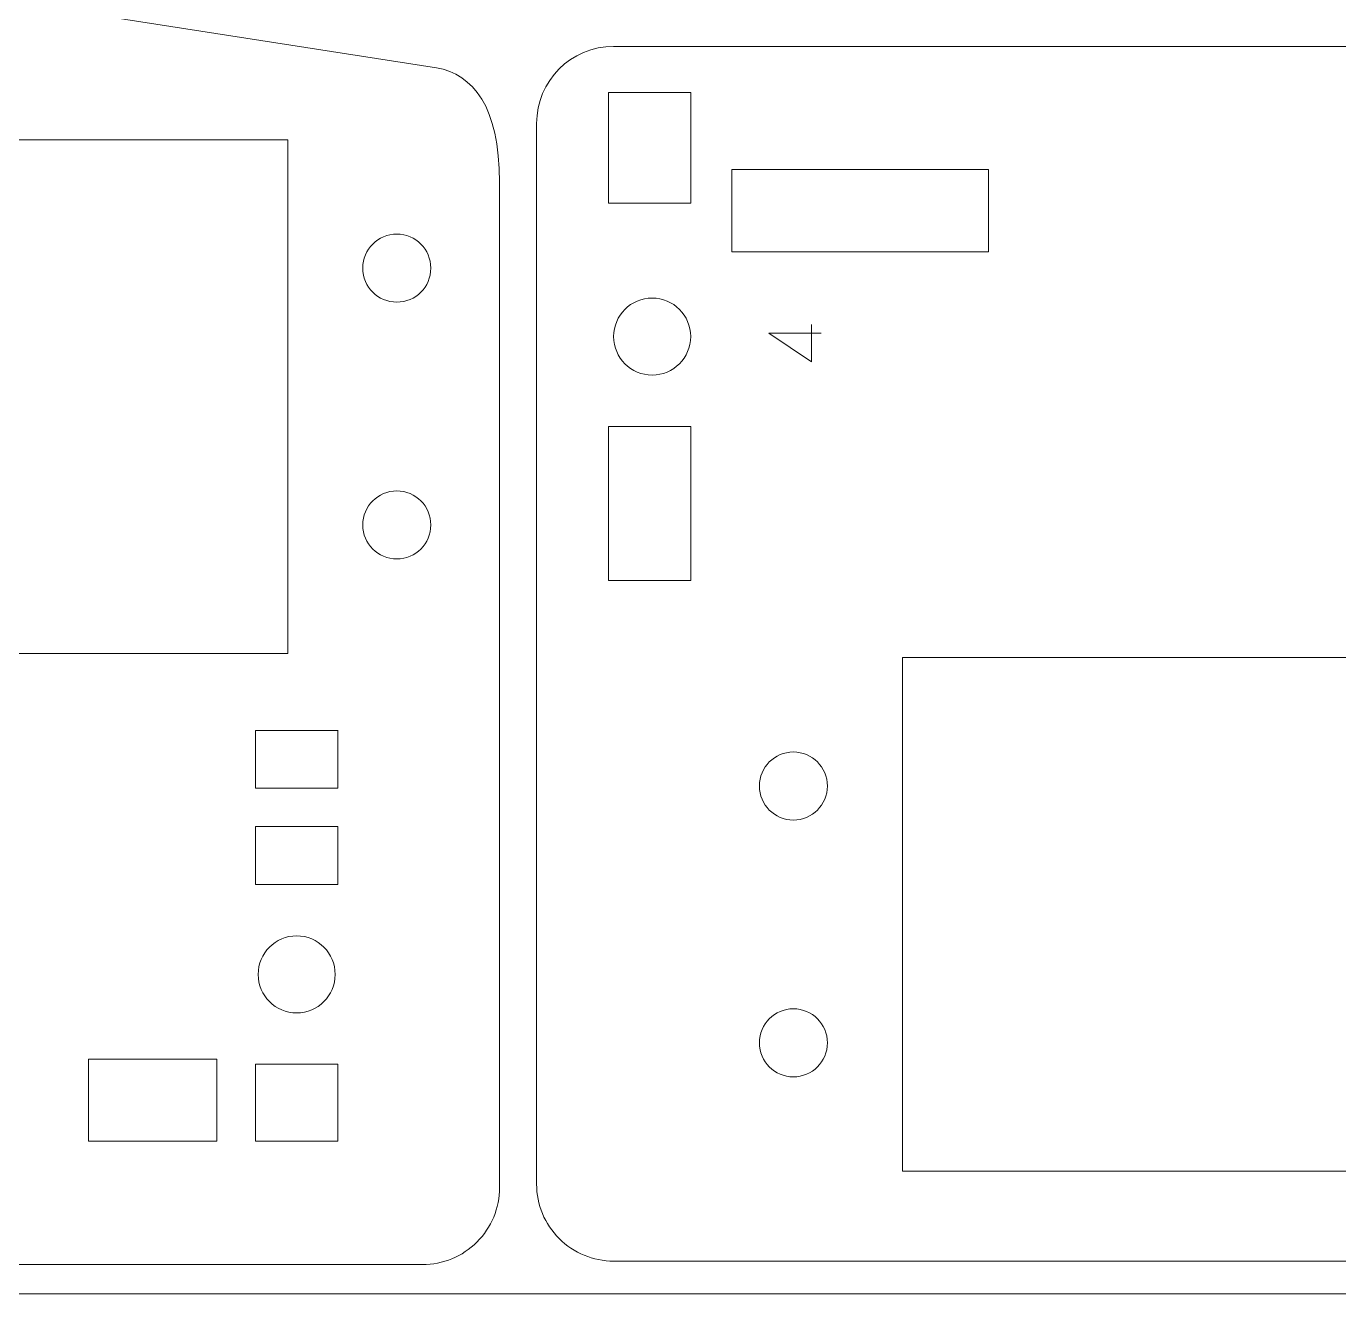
# Model space of a CAD drawing. Header units: centimetres. Extents: x -24 to 24.1, y -20.7 to 0.5.
# Drawn here: x -4.19 to 0.93, y -20.71 to -15.78 of the extents above; entities that cross this region are included whole.
import ezdxf

# ---------------------------------------------------------------- set-up
doc = ezdxf.new("R2010")
doc.units = ezdxf.units.CM
doc.header["$MEASUREMENT"] = 0
doc.layers.add('Layer 1', color=7, linetype='Continuous')

msp = doc.modelspace()

# ---------------------------------------------------------------- linework, layer by layer
at = {"layer": 'Layer 1', "color": 250, "lineweight": 9}
for points in [[(-23.96322, -20.71493), (6.03678, -20.71493), (6.03678, -0.71493), (-23.96322, -0.71493), (-23.96322, -20.71493)], [(-7.26791, -18.22147), (-3.16791, -18.22147), (-3.16791, -16.22147), (-7.26791, -16.22147)], [(-0.77351, -20.23793), (3.32649, -20.23793), (3.32649, -18.23793), (-0.77351, -18.23793)]]:
    msp.add_lwpolyline(points, close=True, dxfattribs=at)
for centre in [(-2.74291, -16.72147), (-2.74291, -17.72147), (-1.19851, -18.73793), (-1.19851, -19.73793)]:
    msp.add_circle(centre, 0.1325, dxfattribs=at)
for points, knots in [([(-2.34291, -20.30147), (-2.34289, -20.38103), (-2.37451, -20.45733), (-2.43077, -20.51359), (-2.43077, -20.51359), (-2.48703, -20.56985), (-2.56333, -20.60146), (-2.64291, -20.60146), (-2.64291, -20.60146), (-2.64291, -20.60146), (-8.39291, -20.60146), (-8.39291, -20.60146), (-8.39291, -20.60146), (-8.55859, -20.60146), (-8.6929, -20.46714), (-8.6929, -20.30147), (-8.6929, -20.30147), (-8.6929, -20.30147), (-8.69291, -16.32147), (-8.69291, -16.32147), (-8.69291, -16.32147), (-8.69291, -16.26853), (-8.6789, -16.21656), (-8.65232, -16.17079), (-8.65232, -16.17079), (-8.65232, -16.17079), (-8.16403, -15.33009), (-8.16403, -15.33009), (-8.16403, -15.33009), (-8.07915, -15.18396), (-7.91159, -15.10692), (-7.74541, -15.13766), (-7.74541, -15.13766), (-7.74541, -15.13766), (-2.58836, -15.941174), (-2.58836, -15.941174), (-2.58836, -15.941174), (-2.44612, -15.967474), (-2.34289, -16.091534), (-2.34289, -16.386184), (-2.34289, -16.386184), (-2.34289, -16.386184), (-2.34291, -20.30147), (-2.34291, -20.30147)], [0, 0, 0, 0, 0.08333333, 0.08333333, 0.08333333, 0.08333333, 0.16666667, 0.16666667, 0.16666667, 0.16666667, 0.25, 0.25, 0.25, 0.25, 0.33333333, 0.33333333, 0.33333333, 0.33333333, 0.41666667, 0.41666667, 0.41666667, 0.41666667, 0.5, 0.5, 0.5, 0.5, 0.58333333, 0.58333333, 0.58333333, 0.58333333, 0.66666667, 0.66666667, 0.66666667, 0.66666667, 0.75, 0.75, 0.75, 0.75, 0.83333333, 0.83333333, 0.83333333, 0.83333333, 1, 1, 1, 1]), ([(-2.19849, -16.15793), (-2.19851, -16.15793), (-2.19851, -20.28793), (-2.19851, -20.28793), (-2.19851, -20.28793), (-2.19851, -20.3675), (-2.1669, -20.44381), (-2.11064, -20.50007), (-2.11064, -20.50007), (-2.05438, -20.55633), (-1.97807, -20.58793), (-1.89851, -20.58793), (-1.89851, -20.58793), (-1.89851, -20.58793), (3.85149, -20.58793), (3.85149, -20.58793), (3.85149, -20.58793), (3.93106, -20.58793), (4.00738, -20.55633), (4.06364, -20.50007), (4.06364, -20.50007), (4.1199, -20.44381), (4.15149, -20.3675), (4.15149, -20.28793), (4.15149, -20.28793), (4.15149, -20.28793), (4.15149, -16.15793), (4.15149, -16.15793), (4.15149, -16.15793), (4.15149, -16.07837), (4.1199, -16.00207), (4.06364, -15.94581), (4.06364, -15.94581), (4.00738, -15.88955), (3.93106, -15.85794), (3.85149, -15.85794), (3.85149, -15.85794), (3.85149, -15.85794), (-1.89851, -15.85794), (-1.89851, -15.85794), (-1.89851, -15.85794), (-2.06419, -15.85794), (-2.19849, -15.99226), (-2.19849, -16.15793)], [0, 0, 0, 0, 0.08333333, 0.08333333, 0.08333333, 0.08333333, 0.16666667, 0.16666667, 0.16666667, 0.16666667, 0.25, 0.25, 0.25, 0.25, 0.33333333, 0.33333333, 0.33333333, 0.33333333, 0.41666667, 0.41666667, 0.41666667, 0.41666667, 0.5, 0.5, 0.5, 0.5, 0.58333333, 0.58333333, 0.58333333, 0.58333333, 0.66666667, 0.66666667, 0.66666667, 0.66666667, 0.75, 0.75, 0.75, 0.75, 0.83333333, 0.83333333, 0.83333333, 0.83333333, 1, 1, 1, 1]), ([(-1.91851, -16.46793), (-1.91851, -16.46793), (-1.91851, -16.03793), (-1.91851, -16.03793), (-1.91851, -16.03793), (-1.91851, -16.03793), (-1.59851, -16.03793), (-1.59851, -16.03793), (-1.59851, -16.03793), (-1.59851, -16.03793), (-1.59851, -16.46793), (-1.59851, -16.46793), (-1.59851, -16.46793), (-1.59851, -16.46793), (-1.91851, -16.46793), (-1.91851, -16.46793)], [0, 0, 0, 0, 0.2, 0.2, 0.2, 0.2, 0.4, 0.4, 0.4, 0.4, 0.6, 0.6, 0.6, 0.6, 1, 1, 1, 1]), ([(-0.43851, -16.33793), (-0.43851, -16.33793), (-0.43851, -16.65793), (-0.43851, -16.65793), (-0.43851, -16.65793), (-0.43851, -16.65793), (-1.43851, -16.65793), (-1.43851, -16.65793), (-1.43851, -16.65793), (-1.43851, -16.65793), (-1.43851, -16.33793), (-1.43851, -16.33793), (-1.43851, -16.33793), (-1.43851, -16.33793), (-0.43851, -16.33793), (-0.43851, -16.33793)], [0, 0, 0, 0, 0.2, 0.2, 0.2, 0.2, 0.4, 0.4, 0.4, 0.4, 0.6, 0.6, 0.6, 0.6, 1, 1, 1, 1]), ([(-1.89849, -16.98793), (-1.8985, -17.07078), (-1.83135, -17.13792), (-1.74851, -17.13792), (-1.74851, -17.13792), (-1.66566, -17.13793), (-1.59852, -17.07078), (-1.59852, -16.98794), (-1.59852, -16.98794), (-1.59851, -16.90509), (-1.66566, -16.83795), (-1.7485, -16.83794), (-1.7485, -16.83794), (-1.83135, -16.83794), (-1.89849, -16.90509), (-1.89849, -16.98793)], [0, 0, 0, 0, 0.2, 0.2, 0.2, 0.2, 0.4, 0.4, 0.4, 0.4, 0.6, 0.6, 0.6, 0.6, 1, 1, 1, 1]), ([(-1.29452, -16.97452), (-1.29452, -16.97452), (-1.12829, -17.08571), (-1.12829, -17.08571), (-1.12829, -17.08571), (-1.12829, -17.08571), (-1.12829, -16.9415), (-1.12829, -16.9415), (-1.12829, -16.9415), (-1.12829, -16.9415), (-1.12829, -17.08571), (-1.12829, -17.08571), (-1.12829, -17.08571), (-1.12829, -17.08571), (-1.29452, -16.97452), (-1.29452, -16.97452), (-1.29452, -16.97452), (-1.29452, -16.97452), (-1.08991, -16.97452), (-1.08991, -16.97452), (-1.08991, -16.97452), (-1.08991, -16.97452), (-1.29452, -16.97452), (-1.29452, -16.97452)], [0, 0, 0, 0, 0.14285714, 0.14285714, 0.14285714, 0.14285714, 0.28571429, 0.28571429, 0.28571429, 0.28571429, 0.42857143, 0.42857143, 0.42857143, 0.42857143, 0.57142857, 0.57142857, 0.57142857, 0.57142857, 0.71428571, 0.71428571, 0.71428571, 0.71428571, 1, 1, 1, 1]), ([(-1.91853, -17.33791), (-1.91853, -17.33791), (-1.91853, -17.93791), (-1.91853, -17.93791), (-1.91853, -17.93791), (-1.91853, -17.93791), (-1.59853, -17.93791), (-1.59853, -17.93791), (-1.59853, -17.93791), (-1.59853, -17.93791), (-1.59853, -17.33791), (-1.59853, -17.33791), (-1.59853, -17.33791), (-1.59853, -17.33791), (-1.91853, -17.33791), (-1.91853, -17.33791)], [0, 0, 0, 0, 0.2, 0.2, 0.2, 0.2, 0.4, 0.4, 0.4, 0.4, 0.6, 0.6, 0.6, 0.6, 1, 1, 1, 1]), ([(-2.9729, -18.52085), (-2.9729, -18.52085), (-2.9729, -18.52147), (-2.9729, -18.52147), (-2.9729, -18.52147), (-2.9729, -18.52147), (-3.29291, -18.52147), (-3.29291, -18.52147), (-3.29291, -18.52147), (-3.29291, -18.52147), (-3.29291, -18.74616), (-3.29291, -18.74616), (-3.29291, -18.74616), (-3.29291, -18.74616), (-2.9729, -18.74616), (-2.9729, -18.74616), (-2.9729, -18.74616), (-2.9729, -18.74616), (-2.9729, -18.52085), (-2.9729, -18.52085)], [0, 0, 0, 0, 0.16666667, 0.16666667, 0.16666667, 0.16666667, 0.33333333, 0.33333333, 0.33333333, 0.33333333, 0.5, 0.5, 0.5, 0.5, 0.66666667, 0.66666667, 0.66666667, 0.66666667, 1, 1, 1, 1]), ([(-3.29291, -18.89616), (-3.29291, -18.89616), (-3.29291, -18.89678), (-3.29291, -18.89678), (-3.29291, -18.89678), (-3.29291, -18.89678), (-3.29291, -19.12147), (-3.29291, -19.12147), (-3.29291, -19.12147), (-3.29291, -19.12147), (-2.9729, -19.12147), (-2.9729, -19.12147), (-2.9729, -19.12147), (-2.9729, -19.12147), (-2.9729, -18.89616), (-2.9729, -18.89616), (-2.9729, -18.89616), (-2.9729, -18.89616), (-3.29291, -18.89616), (-3.29291, -18.89616)], [0, 0, 0, 0, 0.16666667, 0.16666667, 0.16666667, 0.16666667, 0.33333333, 0.33333333, 0.33333333, 0.33333333, 0.5, 0.5, 0.5, 0.5, 0.66666667, 0.66666667, 0.66666667, 0.66666667, 1, 1, 1, 1]), ([(-3.28289, -19.47147), (-3.2829, -19.38862), (-3.21575, -19.32148), (-3.1329, -19.32148), (-3.1329, -19.32148), (-3.05006, -19.32147), (-2.98292, -19.38862), (-2.98292, -19.47146), (-2.98292, -19.47146), (-2.98291, -19.55431), (-3.05006, -19.62145), (-3.1329, -19.62146), (-3.1329, -19.62146), (-3.21575, -19.62146), (-3.28289, -19.55431), (-3.28289, -19.47147)], [0, 0, 0, 0, 0.2, 0.2, 0.2, 0.2, 0.4, 0.4, 0.4, 0.4, 0.6, 0.6, 0.6, 0.6, 1, 1, 1, 1]), ([(-3.9438, -20.12147), (-3.9438, -20.12147), (-3.9438, -19.80147), (-3.9438, -19.80147), (-3.9438, -19.80147), (-3.9438, -19.80147), (-3.4438, -19.80147), (-3.4438, -19.80147), (-3.4438, -19.80147), (-3.4438, -19.80147), (-3.4438, -20.12147), (-3.4438, -20.12147), (-3.4438, -20.12147), (-3.4438, -20.12147), (-3.9438, -20.12147), (-3.9438, -20.12147)], [0, 0, 0, 0, 0.2, 0.2, 0.2, 0.2, 0.4, 0.4, 0.4, 0.4, 0.6, 0.6, 0.6, 0.6, 1, 1, 1, 1]), ([(-3.29291, -20.12147), (-3.29291, -20.12147), (-2.9729, -20.12147), (-2.9729, -20.12147), (-2.9729, -20.12147), (-2.9729, -20.12147), (-2.9729, -19.82147), (-2.9729, -19.82147), (-2.9729, -19.82147), (-2.9729, -19.82147), (-3.29291, -19.82147), (-3.29291, -19.82147), (-3.29291, -19.82147), (-3.29291, -19.82147), (-3.29291, -20.12147), (-3.29291, -20.12147)], [0, 0, 0, 0, 0.2, 0.2, 0.2, 0.2, 0.4, 0.4, 0.4, 0.4, 0.6, 0.6, 0.6, 0.6, 1, 1, 1, 1])]:
    msp.add_open_spline(points, degree=3, knots=knots, dxfattribs=at)

doc.saveas('drawing.dxf')
